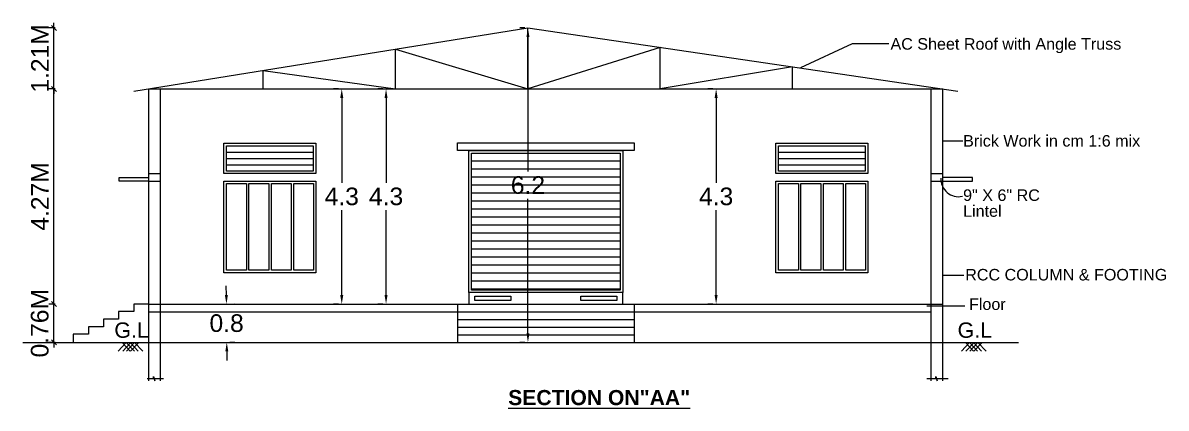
# Model space of a CAD drawing. Header units: metres. Extents: x 531 to 643, y 168 to 255.
# Drawn here: x 574.59 to 597.27, y 189.8 to 197.45 of the extents above; entities that cross this region are included whole.
import ezdxf

# ---------------------------------------------------------------- set-up
doc = ezdxf.new("R2010")
doc.units = ezdxf.units.M
doc.linetypes.add('DOT2', pattern=[0.125, 0, -0.125])
for name, color, linetype in [('BLK_1_FLR_0_REGULAR_ROOM_1', 117, 'Continuous'), ('BLK_1_FLR_0_REGULAR_ROOM_2', 117, 'Continuous'), ('BLK_1_FLR_0_REGULAR_ROOM_3', 117, 'Continuous'), ('BLK_1_HT_OF_BLDG', 5, 'Continuous'), ('BLK_1_PLINTH_HEIGHT', 7, 'Continuous')]:
    doc.layers.add(name, color=color, linetype=linetype)
doc.styles.add('architectura', font='arial.ttf')
doc.styles.get("Standard").update_dxf_attribs({"font": 'arial.ttf', "height": 0.35})
doc.dimstyles.new('ISO-25', dxfattribs={"dimtxt": 0.35, "dimasz": 0.1, "dimexe": 0.1, "dimexo": 0.1, "dimgap": 0.1, "dimtad": 1, "dimdsep": 46, "dimtxsty": 'Standard', "dimblk": 'OBLIQUE', "dimcen": 2.5, "dimclrd": 256, "dimclre": 256, "dimclrt": 256, "dimadec": 0, "dimazin": 0, "dimtfac": 1, "dimtix": 1, "dimtmove": 0, "dimatfit": 0, "dimldrblk": 'OBLIQUE', "dimfxl": 0, "dimlwd": -1, "dimlwe": -1, "dimarcsym": 0})
doc.dimstyles.new('STANDARD$0', dxfattribs={"dimtxt": 5, "dimasz": 4, "dimexe": 1, "dimexo": 1, "dimgap": 1, "dimtad": 1, "dimdec": 1, "dimzin": 3, "dimdsep": 46, "dimlunit": 4, "dimtxsty": 'architectura', "dimblk": 'OBLIQUE', "dimcen": 0.09375, "dimdle": 1, "dimclrd": 8, "dimclre": 8, "dimclrt": 7, "dimadec": 1, "dimazin": 0, "dimtfac": 1, "dimtdec": 1, "dimtofl": 0, "dimtmove": 2, "dimatfit": 3, "dimldrblk": 'ARCHTICK', "dimfxl": 0, "dimfrac": 2, "dimtolj": 1, "dimtzin": 0, "dimarcsym": 0})

# ---------------------------------------------------------------- blocks, each defined once
blk = doc.blocks.new('_Oblique')
at = {"color": 0, "linetype": 'ByBlock', "lineweight": -2}
blk.add_line((-0.5, -0.5), (0.5, 0.5), dxfattribs=at)
blk = doc.blocks.new('*D9')
for p, q in [((575.233, 196.137), (575.109, 196.137)), ((575.209, 191.867), (575.209, 196.137)), ((575.233, 191.867), (575.109, 191.867))]:
    blk.add_line(p, q)
at = {"layer": 'Defpoints', "color": 0}
for p in [(575.209, 196.137), (575.333, 196.137), (575.333, 191.867)]:
    blk.add_point(p, dxfattribs=at)
at = {"xscale": 0.1, "yscale": 0.1, "zscale": 0.1}
for p, rotation in [((575.209, 196.137), 90), ((575.209, 191.867), 270)]:
    blk.add_blockref('_Oblique', p, dxfattribs=dict(at, rotation=rotation))
at = {"insert": (574.933, 194.002), "char_height": 0.35, "attachment_point": 5, "rotation": 90}
blk.add_mtext('4.27M', dxfattribs=at)
blk = doc.blocks.new('*D10')
for p, q in [((575.233, 197.347), (575.109, 197.347)), ((575.209, 197.347), (575.209, 197.447)), ((575.209, 196.137), (575.209, 197.347)), ((575.233, 196.137), (575.109, 196.137)), ((575.209, 196.137), (575.209, 196.037))]:
    blk.add_line(p, q)
at = {"layer": 'Defpoints', "color": 0}
for p in [(575.209, 197.347), (575.333, 197.347), (575.333, 196.137)]:
    blk.add_point(p, dxfattribs=at)
at = {"xscale": 0.1, "yscale": 0.1, "zscale": 0.1}
for p, rotation in [((575.209, 197.347), 270), ((575.209, 196.137), 90)]:
    blk.add_blockref('_Oblique', p, dxfattribs=dict(at, rotation=rotation))
at = {"insert": (574.933, 196.742), "char_height": 0.35, "attachment_point": 5, "rotation": 90}
blk.add_mtext('1.21M', dxfattribs=at)
blk = doc.blocks.new('*D11')
at = {"layer": 'BLK_1_HT_OF_BLDG', "color": 0, "linetype": 'DOT2', "lineweight": -2, "ltscale": 400}
for p, q in [((584.551, 197.347), (584.434, 197.347)), ((584.551, 191.107), (584.434, 191.107))]:
    blk.add_line(p, q, dxfattribs=at)
at = {"layer": 'BLK_1_HT_OF_BLDG', "color": 0, "linetype": 'Continuous', "lineweight": -2, "ltscale": 400}
for p, q in [((584.614, 197.167), (584.614, 194.496)), ((584.614, 191.287), (584.614, 193.958))]:
    blk.add_line(p, q, dxfattribs=at)
at = {"layer": 'BLK_1_HT_OF_BLDG', "color": 0, "ltscale": 400}
for points in [[(584.584, 197.167), (584.644, 197.167), (584.614, 197.347)], [(584.584, 191.287), (584.644, 191.287), (584.614, 191.107)]]:
    blk.add_solid(points, dxfattribs=at)
at = {"layer": 'Defpoints', "color": 0, "ltscale": 400}
for p in [(584.614, 197.347), (584.614, 197.347), (584.614, 191.107)]:
    blk.add_point(p, dxfattribs=at)
at = {"layer": 'BLK_1_HT_OF_BLDG', "color": 0, "ltscale": 400, "insert": (584.614, 194.227), "char_height": 0.35, "attachment_point": 5}
blk.add_mtext('\\A1;6.2', dxfattribs=at)
blk = doc.blocks.new('*D12')
at = {"layer": 'BLK_1_PLINTH_HEIGHT', "color": 0, "linetype": 'Continuous', "lineweight": -2, "ltscale": 400}
for p, q in [((578.631, 192.047), (578.63, 192.227)), ((578.64, 190.927), (578.642, 190.747))]:
    blk.add_line(p, q, dxfattribs=at)
at = {"layer": 'BLK_1_PLINTH_HEIGHT', "color": 0, "linetype": 'DOT2', "lineweight": -2, "ltscale": 400}
for p, q in [((578.695, 191.868), (578.813, 191.869)), ((578.701, 191.108), (578.819, 191.109))]:
    blk.add_line(p, q, dxfattribs=at)
at = {"layer": 'BLK_1_PLINTH_HEIGHT', "color": 0, "ltscale": 400}
for points in [[(578.661, 192.047), (578.601, 192.047), (578.633, 191.867)], [(578.67, 190.927), (578.61, 190.927), (578.639, 191.107)]]:
    blk.add_solid(points, dxfattribs=at)
at = {"layer": 'Defpoints', "color": 0, "ltscale": 400}
for p in [(578.633, 191.867), (578.633, 191.867), (578.639, 191.107)]:
    blk.add_point(p, dxfattribs=at)
at = {"layer": 'BLK_1_PLINTH_HEIGHT', "color": 0, "ltscale": 400, "insert": (578.636, 191.487), "char_height": 0.35, "attachment_point": 5}
blk.add_mtext('\\A1;0.8', dxfattribs=at)
blk = doc.blocks.new('*D13')
at = {"layer": 'BLK_1_FLR_0_REGULAR_ROOM_1', "color": 0, "linetype": 'DOT2', "lineweight": -2, "ltscale": 400}
for p, q in [((580.857, 196.137), (580.74, 196.137)), ((580.857, 191.867), (580.74, 191.867))]:
    blk.add_line(p, q, dxfattribs=at)
at = {"layer": 'BLK_1_FLR_0_REGULAR_ROOM_1', "color": 0, "linetype": 'Continuous', "lineweight": -2, "ltscale": 400}
for p, q in [((580.92, 195.957), (580.92, 194.271)), ((580.92, 192.047), (580.92, 193.733))]:
    blk.add_line(p, q, dxfattribs=at)
at = {"layer": 'BLK_1_FLR_0_REGULAR_ROOM_1', "color": 0, "ltscale": 400}
for points in [[(580.89, 195.957), (580.95, 195.957), (580.92, 196.137)], [(580.89, 192.047), (580.95, 192.047), (580.92, 191.867)]]:
    blk.add_solid(points, dxfattribs=at)
at = {"layer": 'Defpoints', "color": 0, "ltscale": 400}
for p in [(580.92, 196.137), (580.92, 191.867), (580.92, 191.867)]:
    blk.add_point(p, dxfattribs=at)
at = {"layer": 'BLK_1_FLR_0_REGULAR_ROOM_1', "color": 0, "ltscale": 400, "insert": (580.92, 194.002), "char_height": 0.35, "attachment_point": 5}
blk.add_mtext('\\A1;4.3', dxfattribs=at)
blk = doc.blocks.new('*D14')
at = {"layer": 'BLK_1_FLR_0_REGULAR_ROOM_2', "color": 0, "linetype": 'DOT2', "lineweight": -2, "ltscale": 400}
for p, q in [((581.737, 196.137), (581.619, 196.137)), ((581.737, 191.867), (581.619, 191.867))]:
    blk.add_line(p, q, dxfattribs=at)
at = {"layer": 'BLK_1_FLR_0_REGULAR_ROOM_2', "color": 0, "linetype": 'Continuous', "lineweight": -2, "ltscale": 400}
for p, q in [((581.799, 195.957), (581.799, 194.271)), ((581.799, 192.047), (581.799, 193.733))]:
    blk.add_line(p, q, dxfattribs=at)
at = {"layer": 'BLK_1_FLR_0_REGULAR_ROOM_2', "color": 0, "ltscale": 400}
for points in [[(581.769, 195.957), (581.829, 195.957), (581.799, 196.137)], [(581.769, 192.047), (581.829, 192.047), (581.799, 191.867)]]:
    blk.add_solid(points, dxfattribs=at)
at = {"layer": 'Defpoints', "color": 0, "ltscale": 400}
for p in [(581.799, 196.137), (581.799, 191.867), (581.799, 191.867)]:
    blk.add_point(p, dxfattribs=at)
at = {"layer": 'BLK_1_FLR_0_REGULAR_ROOM_2', "color": 0, "ltscale": 400, "insert": (581.799, 194.002), "char_height": 0.35, "attachment_point": 5}
blk.add_mtext('\\A1;4.3', dxfattribs=at)
blk = doc.blocks.new('*D15')
at = {"layer": 'BLK_1_FLR_0_REGULAR_ROOM_3', "color": 0, "linetype": 'DOT2', "lineweight": -2, "ltscale": 400}
for p, q in [((588.284, 196.137), (588.167, 196.137)), ((588.284, 191.867), (588.167, 191.867))]:
    blk.add_line(p, q, dxfattribs=at)
at = {"layer": 'BLK_1_FLR_0_REGULAR_ROOM_3', "color": 0, "linetype": 'Continuous', "lineweight": -2, "ltscale": 400}
for p, q in [((588.347, 195.957), (588.347, 194.271)), ((588.347, 192.047), (588.347, 193.733))]:
    blk.add_line(p, q, dxfattribs=at)
at = {"layer": 'BLK_1_FLR_0_REGULAR_ROOM_3', "color": 0, "ltscale": 400}
for points in [[(588.317, 195.957), (588.377, 195.957), (588.347, 196.137)], [(588.317, 192.047), (588.377, 192.047), (588.347, 191.867)]]:
    blk.add_solid(points, dxfattribs=at)
at = {"layer": 'Defpoints', "color": 0, "ltscale": 400}
for p in [(588.347, 196.137), (588.347, 191.867), (588.347, 191.867)]:
    blk.add_point(p, dxfattribs=at)
at = {"layer": 'BLK_1_FLR_0_REGULAR_ROOM_3', "color": 0, "ltscale": 400, "insert": (588.347, 194.002), "char_height": 0.35, "attachment_point": 5}
blk.add_mtext('\\A1;4.3', dxfattribs=at)
blk = doc.blocks.new('*D16')
for p, q in [((575.209, 191.867), (575.209, 191.967)), ((575.233, 191.867), (575.109, 191.867)), ((575.209, 191.107), (575.209, 191.867)), ((575.233, 191.107), (575.109, 191.107)), ((575.209, 191.107), (575.209, 191.007))]:
    blk.add_line(p, q)
at = {"layer": 'Defpoints', "color": 0}
for p in [(575.209, 191.867), (575.333, 191.867), (575.333, 191.107)]:
    blk.add_point(p, dxfattribs=at)
at = {"xscale": 0.1, "yscale": 0.1, "zscale": 0.1}
for p, rotation in [((575.209, 191.867), 270), ((575.209, 191.107), 90)]:
    blk.add_blockref('_Oblique', p, dxfattribs=dict(at, rotation=rotation))
at = {"insert": (574.93, 191.487), "char_height": 0.35, "attachment_point": 5, "rotation": 90}
blk.add_mtext('0.76M', dxfattribs=at)

msp = doc.modelspace()

# ---------------------------------------------------------------- hatches: boundary and pattern name
h = msp.add_hatch()
h.set_pattern_fill('LINE', color=256, scale=0.05)
h.set_pattern_definition([(0, (-2574.3086, -313.60957), (0, 0.15875), [])])
h.paths.add_polyline_path([(583.494, 194.864), (583.494, 192.144), (586.444, 192.144), (586.444, 194.864)])

# ---------------------------------------------------------------- linework, layer by layer
for p, q in [((577.094, 190.341), (577.094, 196.137)), ((577.094, 196.137), (592.844, 196.137)), ((577.324, 190.341), (577.324, 196.137)), ((592.614, 190.341), (592.614, 196.137)), ((592.844, 190.341), (592.844, 196.137)), ((578.634, 194.882), (580.354, 194.882)), ((589.584, 194.882), (591.304, 194.882)), ((578.634, 194.757), (580.354, 194.757)), ((578.634, 194.632), (580.354, 194.632)), ((589.584, 194.757), (591.304, 194.757)), ((589.584, 194.632), (591.304, 194.632)), ((583.214, 191.864), (583.214, 191.104)), ((583.214, 191.712), (586.724, 191.712)), ((586.724, 191.864), (586.724, 191.104)), ((593.283, 191.823), (592.53, 191.823)), ((583.214, 191.56), (586.724, 191.56)), ((583.214, 191.408), (586.724, 191.408)), ((583.214, 191.256), (586.724, 191.256))]:
    msp.add_line(p, q)
for points in [[(576.794, 196.089), (584.614, 197.347), (593.144, 196.093)], [(579.364, 196.137), (579.364, 196.502), (581.989, 196.137), (581.989, 196.925), (584.614, 196.137), (584.614, 197.347)], [(589.864, 196.137), (589.864, 196.575), (587.239, 196.137), (587.239, 196.961), (584.614, 196.137)], [(591.77, 197.032), (591.048, 197.032), (590.018, 196.553)], [(593.242, 195.097), (592.844, 195.097)], [(577.094, 194.307), (576.504, 194.307), (576.504, 194.377), (577.094, 194.377)], [(577.094, 194.457), (577.324, 194.457)], [(592.614, 194.457), (592.844, 194.457)], [(592.844, 194.307), (593.434, 194.307), (593.434, 194.377), (592.844, 194.377)], [(577.094, 194.307), (577.324, 194.307)], [(592.614, 194.307), (592.844, 194.307)], [(592.844, 192.438), (593.258, 192.438)], [(577.094, 191.867), (576.794, 191.867), (576.794, 191.717), (576.494, 191.717), (576.494, 191.567), (576.194, 191.567), (576.194, 191.417), (575.894, 191.417), (575.894, 191.267), (575.594, 191.267), (575.594, 191.107)], [(577.094, 191.867), (592.844, 191.867)], [(577.094, 191.712), (592.614, 191.712)], [(574.594, 191.107), (577.324, 191.107)], [(576.646, 191.107), (576.486, 190.932)], [(576.565, 191.107), (576.725, 190.932)], [(576.734, 191.107), (576.574, 190.932)], [(576.646, 191.107), (576.806, 190.932)], [(576.811, 191.107), (576.651, 190.932)], [(576.723, 191.107), (576.883, 190.932)], [(576.892, 191.107), (576.732, 190.932)], [(576.811, 191.107), (576.971, 190.932)], [(577.094, 191.107), (594.344, 191.107)], [(593.376, 191.107), (593.216, 190.932)], [(593.295, 191.107), (593.455, 190.932)], [(593.464, 191.107), (593.304, 190.932)], [(593.376, 191.107), (593.535, 190.932)], [(593.541, 191.107), (593.381, 190.932)], [(593.453, 191.107), (593.613, 190.932)], [(593.622, 191.107), (593.462, 190.932)], [(593.541, 191.107), (593.701, 190.932)], [(577.057, 190.388), (577.185, 190.388), (577.185, 190.431), (577.209, 190.345), (577.209, 190.388), (577.386, 190.388)], [(592.53, 190.388), (592.705, 190.388), (592.705, 190.431), (592.729, 190.345), (592.729, 190.388), (592.952, 190.388)]]:
    msp.add_lwpolyline(points)
for points in [[(578.584, 194.457), (578.584, 195.057), (580.404, 195.057), (580.404, 194.457)], [(583.214, 195.064), (586.724, 195.064), (586.724, 194.914), (583.214, 194.914)], [(589.534, 194.457), (589.534, 195.057), (591.354, 195.057), (591.354, 194.457)], [(578.634, 194.507), (578.634, 195.007), (580.354, 195.007), (580.354, 194.507)], [(583.444, 194.914), (586.494, 194.914), (586.494, 192.094), (583.444, 192.094)], [(583.494, 194.864), (586.444, 194.864), (586.444, 192.144), (583.494, 192.144)], [(589.584, 194.507), (589.584, 195.007), (591.304, 195.007), (591.304, 194.507)], [(578.584, 194.307), (580.409, 194.307), (580.409, 192.487), (578.584, 192.487)], [(579.029, 192.537), (578.634, 192.537), (578.634, 194.257), (579.029, 194.257)], [(579.079, 192.537), (579.079, 194.257), (579.474, 194.257), (579.474, 192.537)], [(579.919, 194.257), (579.919, 192.537), (579.524, 192.537), (579.524, 194.257)], [(579.969, 194.257), (580.359, 194.257), (580.359, 192.537), (579.969, 192.537)], [(589.534, 194.307), (591.359, 194.307), (591.359, 192.487), (589.534, 192.487)], [(589.979, 192.537), (589.584, 192.537), (589.584, 194.257), (589.979, 194.257)], [(590.029, 192.537), (590.029, 194.257), (590.424, 194.257), (590.424, 192.537)], [(590.869, 194.257), (590.869, 192.537), (590.474, 192.537), (590.474, 194.257)], [(590.919, 194.257), (591.309, 194.257), (591.309, 192.537), (590.919, 192.537)], [(583.444, 191.864), (586.494, 191.864), (586.494, 192.094), (583.444, 192.094)], [(583.559, 192.021), (584.273, 192.021), (584.273, 191.941), (583.559, 191.941)], [(585.665, 192.021), (586.379, 192.021), (586.379, 191.941), (585.665, 191.941)]]:
    msp.add_lwpolyline(points, close=True)
msp.add_arc((593.16, 194.353), 0.355, 177.9835, 281.6295)

# ---------------------------------------------------------------- texts
for s, height, p in [('AC Sheet Roof with Angle Truss', 0.2286, (591.806, 196.915)), ('Brick Work in cm 1:6 mix', 0.2286, (593.247, 194.992)), ('9" X 6" RC', 0.2286, (593.247, 193.914)), ('Lintel', 0.2286, (593.247, 193.599)), ('RCC COLUMN & FOOTING', 0.2286, (593.289, 192.336)), ('Floor', 0.2286, (593.364, 191.751)), ('G.L', 0.3048, (576.408, 191.198)), ('G.L', 0.3048, (593.137, 191.198))]:
    msp.add_text(s, height=height).set_placement(p)
at = {"insert": (584.222, 190.162), "char_height": 0.3, "attachment_point": 1}
msp.add_mtext('{\\fArial|b1|i0|c0|p34;\\LSECTION ON"AA"}', dxfattribs=at)

# ---------------------------------------------------------------- dimensions: what is measured, and where the dimension line sits
for base, p1, p2, picture, middle in [((575.209, 197.347), (575.333, 196.137), (575.333, 197.347), '*D10', (574.933, 196.742)), ((575.209, 196.137), (575.333, 191.867), (575.333, 196.137), '*D9', (574.933, 194.002)), ((575.209, 191.867), (575.333, 191.107), (575.333, 191.867), '*D16', (574.93, 191.487))]:
    dim = msp.add_linear_dim(base=base, p1=p1, p2=p2, angle=90, dimstyle='ISO-25', override={"dimpost": 'M'})
    dim.commit()
    dim.dimension.update_dxf_attribs({"geometry": picture, "text_midpoint": middle})
at = {"layer": 'BLK_1_FLR_0_REGULAR_ROOM_1', "color": 4, "ltscale": 400}
dim = msp.add_aligned_dim(p1=(580.92, 196.137), p2=(580.92, 191.867), distance=0, dimstyle='STANDARD$0', override={"dimtxt": 0.18, "dimasz": 0.18, "dimexe": 0.18, "dimexo": 0.0625, "dimgap": 0.09, "dimtad": 0, "dimtih": 1, "dimtoh": 1, "dimzin": 0, "dimlunit": 2, "dimtxsty": 'Standard', "dimcen": 0.09, "dimdle": 0, "dimclrd": 0, "dimclre": 0, "dimclrt": 0, "dimadec": 0, "dimtmove": 0, "dimfxl": 0.18, "dimfrac": 0}, dxfattribs=at)
dim.commit()
dim.dimension.update_dxf_attribs({"geometry": '*D13', "text_midpoint": (580.92, 194.002)})
at = {"layer": 'BLK_1_FLR_0_REGULAR_ROOM_2', "color": 4, "ltscale": 400}
dim = msp.add_aligned_dim(p1=(581.799, 196.137), p2=(581.799, 191.867), distance=0, dimstyle='STANDARD$0', override={"dimtxt": 0.18, "dimasz": 0.18, "dimexe": 0.18, "dimexo": 0.0625, "dimgap": 0.09, "dimtad": 0, "dimtih": 1, "dimtoh": 1, "dimzin": 0, "dimlunit": 2, "dimtxsty": 'Standard', "dimcen": 0.09, "dimdle": 0, "dimclrd": 0, "dimclre": 0, "dimclrt": 0, "dimadec": 0, "dimtmove": 0, "dimfxl": 0.18, "dimfrac": 0}, dxfattribs=at)
dim.commit()
dim.dimension.update_dxf_attribs({"geometry": '*D14', "text_midpoint": (581.799, 194.002)})
at = {"layer": 'BLK_1_FLR_0_REGULAR_ROOM_3', "color": 4, "ltscale": 400}
dim = msp.add_aligned_dim(p1=(588.347, 196.137), p2=(588.347, 191.867), distance=0, dimstyle='STANDARD$0', override={"dimtxt": 0.18, "dimasz": 0.18, "dimexe": 0.18, "dimexo": 0.0625, "dimgap": 0.09, "dimtad": 0, "dimtih": 1, "dimtoh": 1, "dimzin": 0, "dimlunit": 2, "dimtxsty": 'Standard', "dimcen": 0.09, "dimdle": 0, "dimclrd": 0, "dimclre": 0, "dimclrt": 0, "dimadec": 0, "dimtmove": 0, "dimfxl": 0.18, "dimfrac": 0}, dxfattribs=at)
dim.commit()
dim.dimension.update_dxf_attribs({"geometry": '*D15', "text_midpoint": (588.347, 194.002)})
at = {"layer": 'BLK_1_HT_OF_BLDG', "color": 5, "ltscale": 400}
dim = msp.add_aligned_dim(p1=(584.614, 191.107), p2=(584.614, 197.347), distance=0, dimstyle='STANDARD$0', override={"dimtxt": 0.18, "dimasz": 0.18, "dimexe": 0.18, "dimexo": 0.0625, "dimgap": 0.09, "dimtad": 0, "dimtih": 1, "dimtoh": 1, "dimzin": 0, "dimlunit": 2, "dimtxsty": 'Standard', "dimcen": 0.09, "dimdle": 0, "dimclrd": 0, "dimclre": 0, "dimclrt": 0, "dimadec": 0, "dimtmove": 0, "dimfxl": 0.18, "dimfrac": 0}, dxfattribs=at)
dim.commit()
dim.dimension.update_dxf_attribs({"geometry": '*D11', "text_midpoint": (584.614, 194.227)})
at = {"layer": 'BLK_1_PLINTH_HEIGHT', "color": 7, "ltscale": 400}
dim = msp.add_aligned_dim(p1=(578.639, 191.107), p2=(578.633, 191.867), distance=0, dimstyle='STANDARD$0', override={"dimtxt": 0.18, "dimasz": 0.18, "dimexe": 0.18, "dimexo": 0.0625, "dimgap": 0.09, "dimtad": 0, "dimtih": 1, "dimtoh": 1, "dimzin": 0, "dimlunit": 2, "dimtxsty": 'Standard', "dimcen": 0.09, "dimdle": 0, "dimclrd": 0, "dimclre": 0, "dimclrt": 0, "dimadec": 0, "dimtmove": 0, "dimfxl": 0.18, "dimfrac": 0}, dxfattribs=at)
dim.commit()
dim.dimension.update_dxf_attribs({"geometry": '*D12', "text_midpoint": (578.636, 191.487)})

doc.saveas('drawing.dxf')
